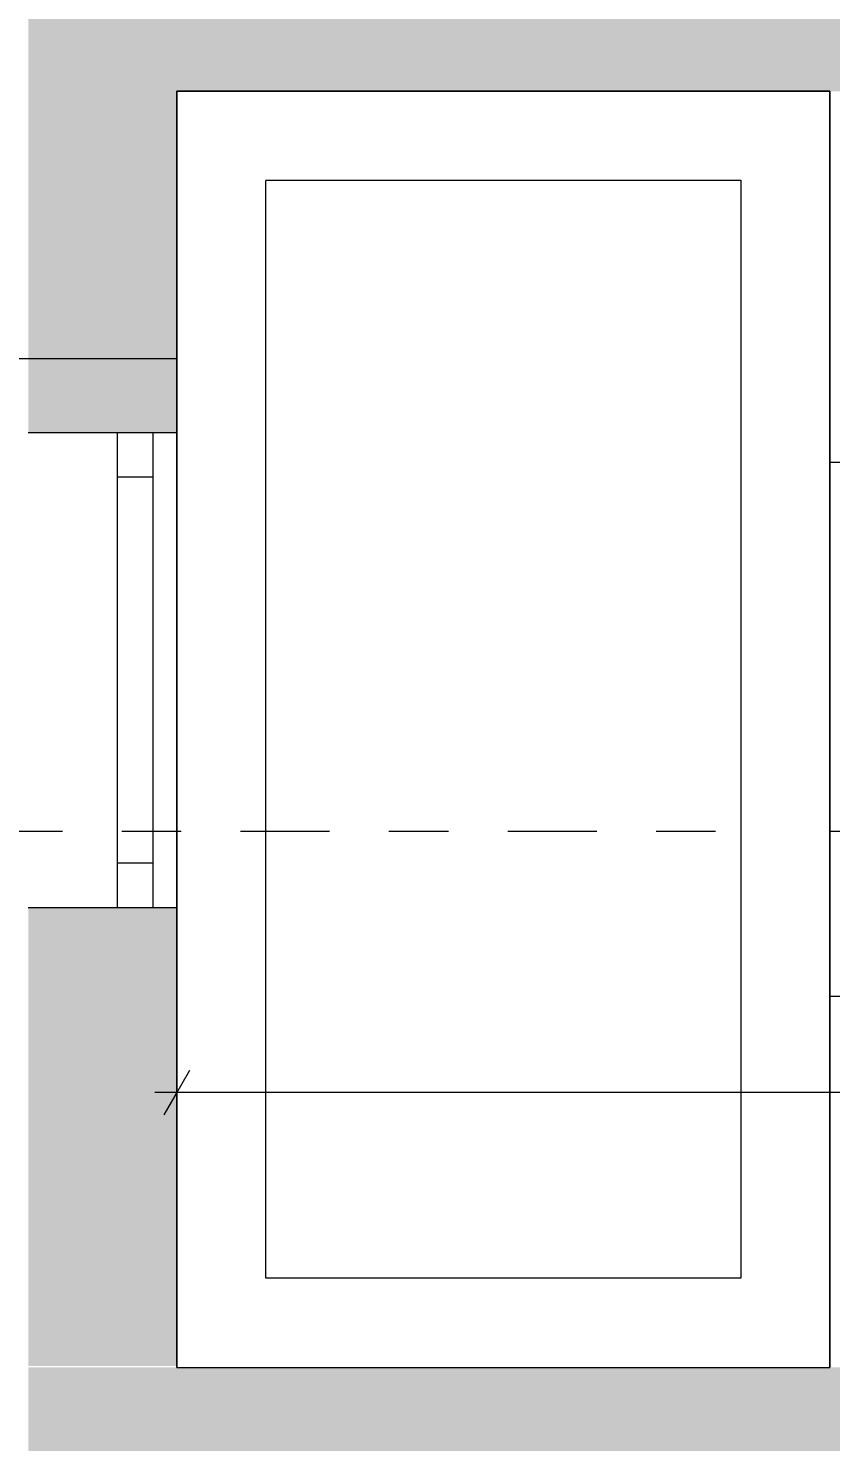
# Model space of a CAD drawing. Header units: metres. Extents: x -111189 to -108577, y -72951 to -72647.
# Drawn here: x -110678.336 to -110676.984, y -72931.679 to -72929.298 of the extents above; entities that cross this region are included whole.
import ezdxf

# ---------------------------------------------------------------- set-up
doc = ezdxf.new("R2010")
doc.units = ezdxf.units.M
doc.header["$MEASUREMENT"] = 0
doc.set_wipeout_variables(frame=1)
for name, pattern in [('Dashed', [0.423333, 0.211667, -0.211667]), ('Dot & Dashed', [0.670278, 0.3175, -0.176389, 0, -0.176389]), ('OTK - Traço Ponto', [0.2, 0.1, -0.05, 0, -0.05]), ('OTK - Traço Ponto CORTES_ALÇ', [0.6, 0.3, -0.15, 0, -0.15]), ('Wipeout_Contour', [1, 0, -1])]:
    doc.linetypes.add(name, pattern=pattern)
for name, color, linetype in [('Muro Não Confinante - MNC1_1_00 - DESENHO 2D', 7, 'Continuous'), ('Muro Não Confinante - MNC1_1_03 - COBERTURA', 7, 'Continuous'), ('Muro Não Confinante - MNC1_1_03 - LAJES', 7, 'Continuous'), ('Muro Não Confinante - MNC1_1_04 - TECTO FALSO', 7, 'Continuous'), ('Muro Não Confinante - MNC1_1_05 - PAREDES..35', 7, 'Continuous'), ('Muro Não Confinante - MNC1_1_06 - ESCADA INTERIOR', 7, 'Continuous'), ('Muro Não Confinante - MNC1_1_12 - COTAS GERAIS', 7, 'Continuous'), ('Planta Piso -1_1_07 - MUROS', 7, 'Continuous'), ('Planta Piso -1_1_14 - CORTES.Marcadores', 7, 'Continuous')]:
    doc.layers.add(name, color=color, linetype=linetype)
doc.styles.add('ESTILO_GERADO_1', font='ARIALN.TTF')

msp = doc.modelspace()

# ---------------------------------------------------------------- hatches: boundary and pattern name
at = {"layer": 'Planta Piso -1_1_07 - MUROS', "linetype": 'Continuous', "lineweight": 0, "true_color": 0x939598}
h = msp.add_hatch(color=252, dxfattribs=at)
h.paths.add_polyline_path([(-110676.0264, -72929.2539), (-110678.0859, -72929.2539), (-110678.0859, -72929.4039), (-110676.9859, -72929.4039), (-110676.8359, -72929.4039), (-110676.8359, -72929.4039), (-110676.0264, -72929.4039)])
h.paths.add_polyline_path([(-110674.7943, -72929.2539), (-110676.0264, -72929.2539), (-110676.0264, -72929.4039), (-110675.8713, -72929.4039), (-110675.0717, -72929.4039), (-110675.0717, -72929.4039), (-110674.8, -72929.4039), (-110674.7943, -72929.4039)])
h.paths.add_polyline_path([(-110674.4359, -72929.2539), (-110674.7943, -72929.2539), (-110674.7943, -72929.4039), (-110674.738, -72929.4039), (-110674.4359, -72929.4039)])
h.paths.add_polyline_path([(-110674.4359, -72929.4039), (-110674.5859, -72929.4039), (-110674.5859, -72929.5039), (-110674.4359, -72929.5039)])
h.paths.add_polyline_path([(-110674.4359, -72929.5039), (-110674.5859, -72929.5039), (-110674.5859, -72929.9789), (-110674.4359, -72929.9789), (-110674.4359, -72929.9639), (-110674.4359, -72929.6839)])
h.paths.add_polyline_path([(-110674.4359, -72929.9789), (-110674.5859, -72929.9789), (-110674.5859, -72930.3705), (-110674.4359, -72930.3705), (-110674.4359, -72930.3605)])
h.paths.add_polyline_path([(-110674.4359, -72931.2305), (-110674.5859, -72931.2305), (-110674.5859, -72931.2525), (-110674.5859, -72931.3539), (-110674.4359, -72931.3539)])
h.paths.add_polyline_path([(-110674.3159, -72931.3539), (-110674.5859, -72931.3539), (-110674.5859, -72931.5039), (-110674.3159, -72931.5039)])
h.paths.add_polyline_path([(-110674.4359, -72931.5039), (-110674.5859, -72931.5039), (-110674.5859, -72931.5515), (-110674.4359, -72931.5515)])
h.paths.add_polyline_path([(-110674.4359, -72931.5515), (-110674.5859, -72931.5515), (-110674.5859, -72931.5539), (-110674.7943, -72931.5539), (-110674.7943, -72931.7039), (-110674.4359, -72931.7039)])
h.paths.add_polyline_path([(-110674.4359, -72931.7039), (-110674.5859, -72931.7039), (-110674.5859, -72932.2639), (-110674.5859, -72932.2639), (-110674.5859, -72932.3289), (-110674.4359, -72932.3289)])
h.paths.add_polyline_path([(-110674.4359, -72932.3289), (-110674.5859, -72932.3289), (-110674.5859, -72932.4989), (-110674.4359, -72932.4989)])
h.paths.add_polyline_path([(-110674.7943, -72931.5539), (-110675.8713, -72931.5539), (-110675.8713, -72931.5539), (-110676.0264, -72931.5539), (-110676.0264, -72931.7039), (-110674.7943, -72931.7039)])
h.paths.add_polyline_path([(-110676.0264, -72931.5539), (-110676.8359, -72931.5539), (-110676.8359, -72931.5539), (-110676.9859, -72931.5539), (-110678.0859, -72931.5539), (-110678.0859, -72931.7039), (-110676.0264, -72931.7039)])
h.paths.add_polyline_path([(-110678.0859, -72931.5539), (-110678.0859, -72931.5539), (-110678.3359, -72931.5539), (-110678.3359, -72931.7039), (-110678.0859, -72931.7039)])
h.paths.add_polyline_path([(-110678.0859, -72931.7039), (-110678.3359, -72931.7039), (-110678.3359, -72932.3289), (-110678.1372, -72932.3289), (-110678.1372, -72932.2639), (-110678.0859, -72932.2639)])
h.paths.add_polyline_path([(-110678.0859, -72931.5039), (-110678.3359, -72931.5039), (-110678.3359, -72931.5515), (-110678.0859, -72931.5515)])
h.paths.add_polyline_path([(-110678.0859, -72931.3539), (-110678.3359, -72931.3539), (-110678.3359, -72931.5039), (-110678.0859, -72931.5039)])
h.paths.add_polyline_path([(-110678.0859, -72930.7789), (-110678.3359, -72930.7789), (-110678.3359, -72931.3539), (-110678.0859, -72931.3539)])
h.paths.add_polyline_path([(-110678.0859, -72929.8539), (-110678.3359, -72929.8539), (-110678.3359, -72929.9789), (-110678.0859, -72929.9789)])
h.paths.add_polyline_path([(-110678.0859, -72929.5539), (-110678.0859, -72929.5039), (-110678.3359, -72929.5039), (-110678.3359, -72929.8539), (-110678.0859, -72929.8539)])
h.paths.add_polyline_path([(-110678.0859, -72929.4039), (-110678.3359, -72929.4039), (-110678.3359, -72929.5039), (-110678.0859, -72929.5039)])
h.paths.add_polyline_path([(-110678.0859, -72929.2539), (-110678.3359, -72929.2539), (-110678.3359, -72929.4039), (-110678.0859, -72929.4039)])
h.paths.add_polyline_path([(-110678.0859, -72928.2539), (-110678.3359, -72928.2539), (-110678.3359, -72928.4039), (-110678.1859, -72928.4039), (-110678.1259, -72928.4039), (-110678.0859, -72928.4039)])
h.paths.add_polyline_path([(-110678.0859, -72928.0039), (-110678.3359, -72928.0039), (-110678.3359, -72928.0047), (-110678.3359, -72928.2539), (-110678.0859, -72928.2539)])
h.paths.add_polyline_path([(-110676.0264, -72928.0039), (-110678.0559, -72928.0039), (-110678.0559, -72928.0039), (-110678.0859, -72928.0039), (-110678.0859, -72928.2539), (-110676.0264, -72928.2539)])
h.paths.add_polyline_path([(-110674.7943, -72928.0039), (-110675.5678, -72928.0039), (-110676.0264, -72928.0039), (-110676.0264, -72928.2539), (-110674.7943, -72928.2539)])
h.paths.add_polyline_path([(-110674.2849, -72928.0039), (-110674.5402, -72928.0039), (-110674.7943, -72928.0039), (-110674.7943, -72928.2539), (-110674.2849, -72928.2539), (-110674.2849, -72928.2139), (-110674.2849, -72928.1539)])
h.paths.add_polyline_path([(-110673.3359, -72928.0039), (-110673.4849, -72928.0039), (-110673.4849, -72928.1539), (-110673.4849, -72928.2139), (-110673.4849, -72928.2539), (-110673.3359, -72928.2539)])
h.paths.add_polyline_path([(-110673.1859, -72928.2539), (-110673.3245, -72928.2539), (-110673.3245, -72929.2539), (-110673.1859, -72929.2539)])
h.paths.add_polyline_path([(-110673.0859, -72928.2539), (-110673.1859, -72928.2539), (-110673.1859, -72929.2539), (-110673.0859, -72929.2539)])
h.paths.add_polyline_path([(-110673.0859, -72928.0039), (-110673.1859, -72928.0039), (-110673.1859, -72928.2539), (-110673.0859, -72928.2539)])
h.paths.add_polyline_path([(-110673.1859, -72928.0039), (-110673.267, -72928.0039), (-110673.3245, -72928.0039), (-110673.3245, -72928.2539), (-110673.1859, -72928.2539)])
h.paths.add_polyline_path([(-110673.3245, -72928.0039), (-110673.3359, -72928.0039), (-110673.3359, -72928.2539), (-110673.3245, -72928.2539)])
h.paths.add_polyline_path([(-110673.1859, -72929.4039), (-110673.3245, -72929.4039), (-110673.3245, -72929.5039), (-110673.1859, -72929.5039)])
h.paths.add_polyline_path([(-110673.0859, -72929.4039), (-110673.1859, -72929.4039), (-110673.1859, -72929.5039), (-110673.0859, -72929.5039)])
h.paths.add_polyline_path([(-110673.0859, -72929.2539), (-110673.1859, -72929.2539), (-110673.1859, -72929.4039), (-110673.0859, -72929.4039)])
h.paths.add_polyline_path([(-110673.1859, -72929.2539), (-110673.3245, -72929.2539), (-110673.3245, -72929.4039), (-110673.1859, -72929.4039)])
h.paths.add_polyline_path([(-110671.6683, -72931.3539), (-110671.7344, -72931.3539), (-110671.7344, -72931.5039), (-110671.6683, -72931.5039)])
h.paths.add_polyline_path([(-110671.7344, -72931.3539), (-110671.8359, -72931.3539), (-110671.8359, -72931.5039), (-110671.7344, -72931.5039)])
h.paths.add_polyline_path([(-110671.8359, -72931.3539), (-110671.9859, -72931.3539), (-110671.9859, -72931.5039), (-110671.8359, -72931.5039)])
h.paths.add_polyline_path([(-110671.8359, -72931.0911), (-110671.9859, -72931.0911), (-110671.9859, -72931.3539), (-110671.8359, -72931.3539)])
h.paths.add_polyline_path([(-110671.8359, -72930.7789), (-110671.9859, -72930.7789), (-110671.9859, -72931.0911), (-110671.9493, -72931.0911), (-110671.8359, -72931.0911)])
h.paths.add_polyline_path([(-110671.8359, -72930.6507), (-110671.9859, -72930.6507), (-110671.9859, -72930.7789), (-110671.8359, -72930.7789)])
h.paths.add_polyline_path([(-110671.8359, -72929.9789), (-110671.9859, -72929.9789), (-110671.9859, -72930.6507), (-110671.8359, -72930.6507)])
h.paths.add_polyline_path([(-110671.8359, -72929.5039), (-110671.9859, -72929.5039), (-110671.9859, -72929.9789), (-110671.8359, -72929.9789)])
h.paths.add_polyline_path([(-110671.8359, -72929.4039), (-110671.9859, -72929.4039), (-110671.9859, -72929.5039), (-110671.8359, -72929.5039)])
h.paths.add_polyline_path([(-110671.9859, -72929.4039), (-110672.0466, -72929.4039), (-110672.0466, -72929.4639), (-110672.0466, -72929.5039), (-110671.9859, -72929.5039)])
h.paths.add_polyline_path([(-110671.9859, -72929.2539), (-110672.0466, -72929.2539), (-110672.0466, -72929.4039), (-110671.9859, -72929.4039)])
h.paths.add_polyline_path([(-110671.8359, -72929.2539), (-110671.9859, -72929.2539), (-110671.9859, -72929.4039), (-110671.8359, -72929.4039)])
h.paths.add_polyline_path([(-110671.7344, -72929.2539), (-110671.8359, -72929.2539), (-110671.8359, -72929.4039), (-110671.7344, -72929.4039)])
h.paths.add_polyline_path([(-110671.7344, -72929.4039), (-110671.8359, -72929.4039), (-110671.8359, -72929.5039), (-110671.7344, -72929.5039)])
h.paths.add_polyline_path([(-110670.1514, -72929.4039), (-110671.7344, -72929.4039), (-110671.7344, -72929.5039), (-110670.8359, -72929.5039), (-110670.1514, -72929.5039)])
h.paths.add_polyline_path([(-110670.1514, -72929.2539), (-110671.7344, -72929.2539), (-110671.7344, -72929.4039), (-110670.1514, -72929.4039)])
h.paths.add_polyline_path([(-110669.7344, -72929.4039), (-110670.1514, -72929.4039), (-110670.1514, -72929.5039), (-110669.8359, -72929.5039), (-110669.7344, -72929.5039)])
h.paths.add_polyline_path([(-110669.7344, -72929.2539), (-110670.1514, -72929.2539), (-110670.1514, -72929.4039), (-110669.7344, -72929.4039)])
h.paths.add_polyline_path([(-110669.5859, -72929.2539), (-110669.7344, -72929.2539), (-110669.7344, -72929.4039), (-110669.5859, -72929.4039)])
h.paths.add_polyline_path([(-110669.5859, -72929.4039), (-110669.7344, -72929.4039), (-110669.7344, -72929.5039), (-110669.5859, -72929.5039), (-110669.5859, -72929.4639)])

# ---------------------------------------------------------------- linework, layer by layer
at = {"layer": 'Muro Não Confinante - MNC1_1_03 - COBERTURA', "color": 7, "linetype": 'Continuous', "lineweight": 13, "ltscale": 1000}
msp.add_line((-110680.3178, -72929.8539), (-110678.3359, -72929.8539), dxfattribs=at)
at = {"layer": 'Muro Não Confinante - MNC1_1_03 - COBERTURA', "color": 7, "linetype": 'Dot & Dashed', "lineweight": 13, "ltscale": 10}
msp.add_line((-110680.3178, -72929.8539), (-110678.3359, -72929.8539), dxfattribs=at)
at = {"layer": 'Muro Não Confinante - MNC1_1_03 - LAJES', "color": 7, "linetype": 'Continuous', "lineweight": 13, "ltscale": 1000, "flags": 128}
msp.add_lwpolyline([(-110678.0859, -72929.4039), (-110678.0859, -72931.5539), (-110676.9859, -72931.5539), (-110676.9859, -72929.4039)], close=True, dxfattribs=at)
msp.add_lwpolyline([(-110676.9859, -72929.4039), (-110676.9859, -72929.4039), (-110676.9859, -72931.5539)], dxfattribs=at)
at = {"layer": 'Muro Não Confinante - MNC1_1_04 - TECTO FALSO', "color": 7, "linetype": 'OTK - Traço Ponto', "lineweight": 13, "ltscale": 1000}
for p, q in [((-110678.0859, -72929.4039), (-110676.9859, -72929.4039)), ((-110678.0859, -72931.5515), (-110678.0859, -72929.4039)), ((-110678.0859, -72931.5515), (-110676.9859, -72931.5515))]:
    msp.add_line(p, q, dxfattribs=at)
at = {"layer": 'Muro Não Confinante - MNC1_1_04 - TECTO FALSO', "color": 7, "linetype": 'Dashed', "lineweight": 13, "ltscale": 10}
msp.add_line((-110676.9859, -72929.4039), (-110678.0859, -72929.4039), dxfattribs=at)
at = {"layer": 'Muro Não Confinante - MNC1_1_05 - PAREDES..35', "color": 7, "linetype": 'Continuous', "lineweight": 20, "ltscale": 1000}
for p, q in [((-110678.3359, -72929.9789), (-110678.1859, -72929.9789)), ((-110678.1859, -72929.9789), (-110678.1259, -72929.9789)), ((-110678.1259, -72929.9789), (-110678.0859, -72929.9789)), ((-110678.3359, -72930.7789), (-110678.1859, -72930.7789)), ((-110678.1859, -72930.7789), (-110678.1259, -72930.7789)), ((-110678.1259, -72930.7789), (-110678.0859, -72930.7789))]:
    msp.add_line(p, q, dxfattribs=at)
at = {"layer": 'Muro Não Confinante - MNC1_1_05 - PAREDES..35', "color": 7, "linetype": 'Continuous', "lineweight": 13, "ltscale": 1000}
for p, q in [((-110678.3359, -72929.9789), (-110678.1859, -72929.9789)), ((-110678.1859, -72930.0539), (-110678.1859, -72929.9789)), ((-110678.1859, -72929.9789), (-110678.1259, -72929.9789)), ((-110678.1859, -72929.9789), (-110678.1259, -72929.9789)), ((-110678.1259, -72929.9789), (-110678.1259, -72930.0539)), ((-110678.1259, -72929.9789), (-110678.0859, -72929.9789)), ((-110678.1259, -72930.0539), (-110678.1859, -72930.0539)), ((-110678.1859, -72930.7039), (-110678.1859, -72930.0539)), ((-110678.1259, -72930.0539), (-110678.1259, -72930.7039)), ((-110678.1859, -72930.7789), (-110678.1859, -72930.7039)), ((-110678.1859, -72930.7039), (-110678.1259, -72930.7039)), ((-110678.1259, -72930.7039), (-110678.1259, -72930.7789)), ((-110678.3359, -72930.7789), (-110678.1859, -72930.7789)), ((-110678.1859, -72930.7789), (-110678.1259, -72930.7789)), ((-110678.1859, -72930.7789), (-110678.1259, -72930.7789)), ((-110678.1259, -72930.7789), (-110678.0859, -72930.7789))]:
    msp.add_line(p, q, dxfattribs=at)
at = {"layer": 'Muro Não Confinante - MNC1_1_05 - PAREDES..35', "color": 7, "linetype": 'Continuous', "lineweight": 20, "ltscale": 1000, "flags": 128}
for points in [[(-110678.0859, -72929.9789), (-110678.0859, -72929.4039)], [(-110678.0859, -72929.4039), (-110677.0859, -72929.4039)], [(-110678.0859, -72931.5539), (-110678.0859, -72930.7789)], [(-110676.9859, -72931.5539), (-110678.0859, -72931.5539)]]:
    msp.add_lwpolyline(points, dxfattribs=at)
at = {"layer": 'Muro Não Confinante - MNC1_1_05 - PAREDES..35', "color": 7, "linetype": 'Continuous', "lineweight": 13, "ltscale": 1000, "flags": 128}
msp.add_lwpolyline([(-110676.9859, -72930.0289), (-110676.8359, -72930.0289)], dxfattribs=at)
at = {"layer": 'Muro Não Confinante - MNC1_1_06 - ESCADA INTERIOR', "color": 7, "linetype": 'Continuous', "lineweight": 13, "ltscale": 1000}
for p, q in [((-110676.9859, -72929.4039), (-110678.0859, -72929.4039)), ((-110678.0859, -72929.4039), (-110678.0859, -72929.6839)), ((-110678.0859, -72929.4039), (-110676.9859, -72929.4039)), ((-110678.0859, -72929.6839), (-110678.0859, -72929.9639)), ((-110678.0859, -72929.9639), (-110678.0859, -72930.2439))]:
    msp.add_line(p, q, dxfattribs=at)

# ---------------------------------------------------------------- texts
at = {"layer": 'Muro Não Confinante - MNC1_1_06 - ESCADA INTERIOR', "color": 7, "linetype": 'Continuous', "lineweight": 13, "char_height": 0.05, "attachment_point": 4, "style": 'ESTILO_GERADO_1'}
for s, insert in [('\\A1;{\\pql;\\fArial Narrow|b0|i0|c0|p0;\\W1.000000;3}', (-110677.9709, -72929.594)), ('\\A1;{\\pql;\\fArial Narrow|b0|i0|c0|p0;\\W1.000000;2}', (-110677.9709, -72929.8736)), ('\\A1;{\\pql;\\fArial Narrow|b0|i0|c0|p0;\\W1.000000;1}', (-110677.9709, -72930.1536))]:
    msp.add_mtext(s, dxfattribs=dict(at, insert=insert))

# ---------------------------------------------------------------- next in the draw order: wipeouts: each hides what was drawn before it
at = {"color": 254, "linetype": 'Wipeout_Contour', "lineweight": 0, "ltscale": 397640.715138}
msp.add_wipeout([(-110677.9359, -72931.4039), (-110678.0859, -72931.5539), (-110677.9359, -72931.5539)], dxfattribs=at).dxf.layer = 'Muro Não Confinante - MNC1_1_05 - PAREDES..35'
at = {"color": 254, "linetype": 'Wipeout_Contour', "lineweight": 0, "ltscale": 397637.702587}
msp.add_wipeout([(-110677.1359, -72931.4039), (-110676.9859, -72931.5539), (-110676.9859, -72931.4039)], dxfattribs=at).dxf.layer = 'Muro Não Confinante - MNC1_1_05 - PAREDES..35'

# ---------------------------------------------------------------- next in the draw order: wipeouts: each hides what was drawn before it
at = {"color": 254, "linetype": 'Wipeout_Contour', "lineweight": 0, "ltscale": 397639.372611}
msp.add_wipeout([(-110678.0859, -72931.5539), (-110677.9359, -72931.4039), (-110678.0859, -72931.4039)], dxfattribs=at).dxf.layer = 'Muro Não Confinante - MNC1_1_05 - PAREDES..35'
at = {"color": 254, "linetype": 'Wipeout_Contour', "lineweight": 0, "ltscale": 397637.6256}
msp.add_wipeout([(-110677.1359, -72931.4039), (-110677.1359, -72931.5539), (-110676.9859, -72931.5539)], dxfattribs=at).dxf.layer = 'Muro Não Confinante - MNC1_1_05 - PAREDES..35'

# ---------------------------------------------------------------- next in the draw order: linework, layer by layer
at = {"layer": 'Muro Não Confinante - MNC1_1_05 - PAREDES..35', "color": 7, "linetype": 'Continuous', "lineweight": 13, "ltscale": 1000, "flags": 128}
for points in [[(-110676.9859, -72931.5539), (-110676.9859, -72931.4039)], [(-110678.0859, -72931.5539), (-110677.9359, -72931.5539)]]:
    msp.add_lwpolyline(points, dxfattribs=at)

# ---------------------------------------------------------------- next in the draw order: wipeouts: each hides what was drawn before it
at = {"color": 254, "linetype": 'Wipeout_Contour', "lineweight": 0, "ltscale": 530184.524249}
msp.add_wipeout([(-110677.9359, -72931.4039), (-110677.9359, -72929.5539), (-110678.0859, -72929.5539), (-110678.0859, -72931.4039)], dxfattribs=at).dxf.layer = 'Muro Não Confinante - MNC1_1_05 - PAREDES..35'

# ---------------------------------------------------------------- next in the draw order: linework, layer by layer
at = {"layer": 'Muro Não Confinante - MNC1_1_03 - COBERTURA', "color": 7, "linetype": 'Dashed', "lineweight": 13, "ltscale": 10}
msp.add_line((-110680.1212, -72929.8539), (-110678.0859, -72929.8539), dxfattribs=at)
at = {"layer": 'Muro Não Confinante - MNC1_1_03 - COBERTURA', "color": 7, "linetype": 'Continuous', "lineweight": 13, "ltscale": 1000}
for p in [(-110678.3359, -72929.8539), (-110678.0859, -72931.5539)]:
    msp.add_line(p, (-110678.0859, -72929.8539), dxfattribs=at)
at = {"layer": 'Muro Não Confinante - MNC1_1_05 - PAREDES..35', "color": 7, "linetype": 'Continuous', "lineweight": 13, "ltscale": 1000, "flags": 128}
for points in [[(-110678.0859, -72929.5539), (-110678.0859, -72931.5539)], [(-110677.9359, -72931.4039), (-110677.9359, -72929.5539)]]:
    msp.add_lwpolyline(points, dxfattribs=at)
at = {"layer": 'Muro Não Confinante - MNC1_1_12 - COTAS GERAIS', "color": 7, "linetype": 'Continuous', "lineweight": 5, "ltscale": 1000}
for p, q in [((-110678.0643, -72931.0536), (-110678.1076, -72931.1286)), ((-110678.0859, -72931.0348), (-110678.0859, -72931.1473)), ((-110678.0859, -72931.0911), (-110678.1226, -72931.0911))]:
    msp.add_line(p, q, dxfattribs=at)
at = {"layer": 'Planta Piso -1_1_14 - CORTES.Marcadores', "color": 7, "linetype": 'OTK - Traço Ponto CORTES_ALÇ', "lineweight": 5, "ltscale": 0.5}
msp.add_line((-110684.2783, -72930.6507), (-110661.2759, -72930.6507), dxfattribs=at)

# ---------------------------------------------------------------- next in the draw order: wipeouts: each hides what was drawn before it
at = {"color": 254, "linetype": 'Wipeout_Contour', "lineweight": 0, "ltscale": 530180.736812}
msp.add_wipeout([(-110676.9859, -72929.4039), (-110678.0859, -72929.4039), (-110678.0859, -72929.5539), (-110676.9859, -72929.5539)], dxfattribs=at).dxf.layer = 'Muro Não Confinante - MNC1_1_05 - PAREDES..35'
at = {"color": 254, "linetype": 'Wipeout_Contour', "lineweight": 0, "ltscale": 530185.138643}
msp.add_wipeout([(-110677.9359, -72931.5539), (-110677.1359, -72931.5539), (-110677.1359, -72931.4039), (-110677.9359, -72931.4039)], dxfattribs=at).dxf.layer = 'Muro Não Confinante - MNC1_1_05 - PAREDES..35'

# ---------------------------------------------------------------- next in the draw order: linework, layer by layer
at = {"layer": 'Muro Não Confinante - MNC1_1_00 - DESENHO 2D', "color": 7, "linetype": 'Continuous', "lineweight": 5, "ltscale": 1000}
msp.add_line((-110676.9859, -72929.5539), (-110676.9859, -72929.4039), dxfattribs=at)
at = {"layer": 'Muro Não Confinante - MNC1_1_05 - PAREDES..35', "color": 7, "linetype": 'Continuous', "lineweight": 13, "ltscale": 1000, "flags": 128}
for points in [[(-110678.0859, -72929.4039), (-110678.0859, -72929.5539)], [(-110676.9859, -72929.4039), (-110677.9359, -72929.4039)], [(-110676.9859, -72929.4039), (-110676.9859, -72929.4039)], [(-110677.9359, -72929.5539), (-110677.1359, -72929.5539)], [(-110676.9859, -72929.5539), (-110676.9859, -72930.0289)], [(-110677.1359, -72931.4039), (-110677.9359, -72931.4039)], [(-110677.9359, -72931.5539), (-110676.9859, -72931.5539)]]:
    msp.add_lwpolyline(points, dxfattribs=at)
at = {"layer": 'Muro Não Confinante - MNC1_1_05 - PAREDES..35', "color": 7, "linetype": 'Continuous', "lineweight": 20, "ltscale": 1000, "flags": 128}
msp.add_lwpolyline([(-110678.0859, -72929.4039), (-110676.9856, -72929.4039)], dxfattribs=at)

# ---------------------------------------------------------------- next in the draw order: wipeouts: each hides what was drawn before it
at = {"color": 254, "linetype": 'Wipeout_Contour', "lineweight": 0, "ltscale": 530182.528395}
msp.add_wipeout([(-110676.9859, -72930.9289), (-110676.9859, -72931.5539), (-110676.8359, -72931.5539), (-110676.8359, -72930.9289)], dxfattribs=at).dxf.layer = 'Muro Não Confinante - MNC1_1_05 - PAREDES..35'

# ---------------------------------------------------------------- next in the draw order: linework, layer by layer
at = {"layer": 'Muro Não Confinante - MNC1_1_05 - PAREDES..35', "color": 7, "linetype": 'Continuous', "lineweight": 13, "ltscale": 1000, "flags": 128}
for points in [[(-110676.9859, -72930.9289), (-110676.9859, -72931.5539)], [(-110676.8359, -72930.9289), (-110676.9859, -72930.9289)]]:
    msp.add_lwpolyline(points, dxfattribs=at)

# ---------------------------------------------------------------- next in the draw order: wipeouts: each hides what was drawn before it
at = {"color": 254, "linetype": 'Wipeout_Contour', "lineweight": 0, "ltscale": 530181.351196}
msp.add_wipeout([(-110676.9859, -72931.4039), (-110676.9859, -72929.5539), (-110677.1359, -72929.5539), (-110677.1359, -72931.4039)], dxfattribs=at).dxf.layer = 'Muro Não Confinante - MNC1_1_05 - PAREDES..35'

# ---------------------------------------------------------------- next in the draw order: linework, layer by layer
at = {"layer": 'Muro Não Confinante - MNC1_1_05 - PAREDES..35', "color": 7, "linetype": 'Continuous', "lineweight": 13, "ltscale": 1000, "flags": 128}
for points in [[(-110677.1359, -72929.5539), (-110677.1359, -72931.4039)], [(-110676.9859, -72931.4039), (-110676.9859, -72929.5539)]]:
    msp.add_lwpolyline(points, dxfattribs=at)
at = {"layer": 'Muro Não Confinante - MNC1_1_12 - COTAS GERAIS', "color": 7, "linetype": 'Continuous', "lineweight": 5, "ltscale": 1000}
msp.add_line((-110674.4359, -72931.0911), (-110678.0859, -72931.0911), dxfattribs=at)

doc.saveas('drawing.dxf')
